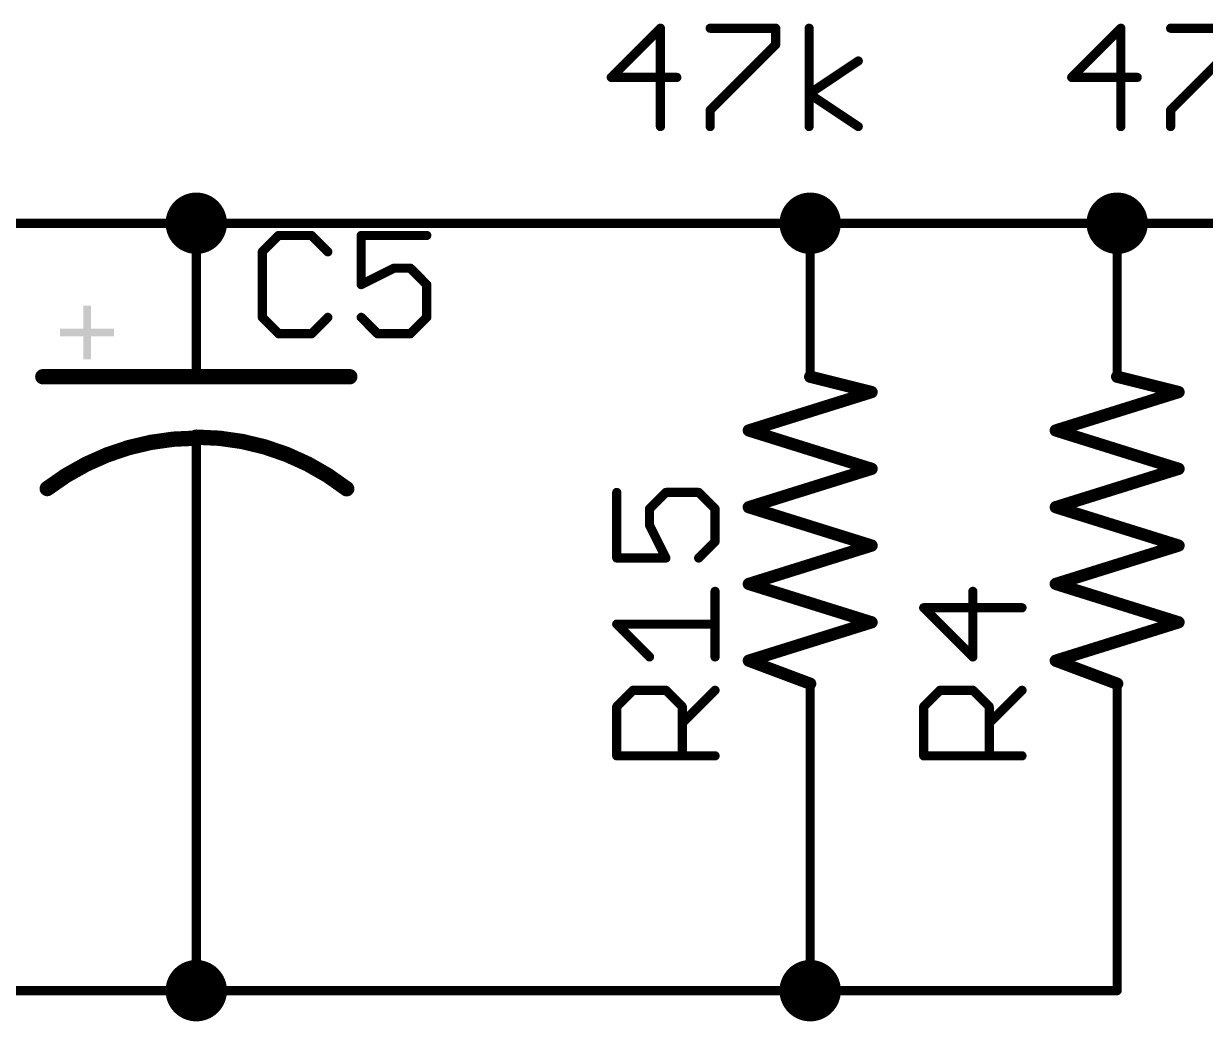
# Model space of a CAD drawing. Extents: x -40 to 215, y -109 to 87.
# Drawn here: x 47.94 to 67.5, y 68.07 to 84.58 of the extents above; entities that cross this region are included whole.
import ezdxf

# ---------------------------------------------------------------- set-up
doc = ezdxf.new("R2010")
doc.units = 0
for name, color, linetype in [('91', 94, 'CONTINUOUS'), ('94', 14, 'CONTINUOUS'), ('95', 251, 'CONTINUOUS'), ('96', 251, 'CONTINUOUS')]:
    doc.layers.add(name, color=color, linetype=linetype)

# ---------------------------------------------------------------- blocks, each defined once
blk = doc.blocks.new('RECT')
blk.add_solid([(-0.5, -0.5), (0.5, -0.5), (-0.5, 0.5), (0.5, 0.5)])

msp = doc.modelspace()

# ---------------------------------------------------------------- linework, layer by layer
at = {"layer": '91'}
for points, const_width in [([(50.8, 81.026, 1), (50.8, 81.534, 1), (50.8, 81.026)], 0.508), ([(60.96, 81.026, 1), (60.96, 81.534, 1), (60.96, 81.026)], 0.508), ([(66.04, 81.026, 1), (66.04, 81.534, 1), (66.04, 81.026)], 0.508), ([(50.8, 81.3181, 1), (50.8, 81.2419)], 0.0762), ([(50.8, 81.2419, 1), (50.8, 81.3181)], 0.0762), ([(60.96, 81.3181, 1), (60.96, 81.2419)], 0.0762), ([(60.96, 81.2419, 1), (60.96, 81.3181)], 0.0762), ([(66.04, 81.3181, 1), (66.04, 81.2419)], 0.0762), ([(66.04, 81.2419, 1), (66.04, 81.3181)], 0.0762), ([(50.8381, 73.66, 1), (50.7619, 73.66)], 0.0762), ([(60.9981, 71.12, 1), (60.9219, 71.12)], 0.0762), ([(66.0781, 71.12, 1), (66.0019, 71.12)], 0.0762), ([(50.8, 68.326, 1), (50.8, 68.834, 1), (50.8, 68.326)], 0.508), ([(60.96, 68.326, 1), (60.96, 68.834, 1), (60.96, 68.326)], 0.508), ([(50.8, 68.6181, 1), (50.8, 68.5419)], 0.0762), ([(50.8, 68.5419, 1), (50.8, 68.6181)], 0.0762), ([(60.96, 68.6181, 1), (60.96, 68.5419)], 0.0762), ([(60.96, 68.5419, 1), (60.96, 68.6181)], 0.0762), ([(66.04, 68.5419, 1), (66.04, 68.6181)], 0.0762), ([(50.7619, 68.58, 1), (50.8381, 68.58)], 0.0762), ([(60.9219, 68.58, 1), (60.9981, 68.58)], 0.0762), ([(66.0019, 68.58, 1), (66.0781, 68.58)], 0.0762)]:
    msp.add_lwpolyline(points, format="xyb", dxfattribs=dict(at, const_width=const_width))
at = {"layer": '91', "const_width": 0.1524}
for points in [[(43.18, 81.28), (50.8, 81.28)], [(50.8, 81.28), (60.96, 81.28)], [(60.96, 81.28), (66.04, 81.28)], [(66.04, 81.28), (71.12, 81.28)], [(50.8, 68.58), (50.8, 73.66)], [(60.96, 71.12), (60.96, 68.58)], [(66.04, 68.58), (66.04, 71.12)], [(45.72, 68.58), (50.8, 68.58)], [(50.8, 68.58), (60.96, 68.58)], [(60.96, 68.58), (66.04, 68.58)]]:
    msp.add_lwpolyline(points, dxfattribs=at)
at = {"layer": '94'}
for points, const_width in [([(50.8, 81.28), (50.8, 78.74)], 0.1524), ([(60.96, 81.28), (60.96, 78.74)], 0.1524), ([(66.04, 81.28), (66.04, 78.74)], 0.1524), ([(48.26, 78.74), (53.34, 78.74)], 0.254), ([(61.976, 78.486), (60.96, 78.74)], 0.2032), ([(67.056, 78.486), (66.04, 78.74)], 0.2032), ([(59.944, 77.851), (61.976, 78.486)], 0.2032), ([(65.024, 77.851), (67.056, 78.486)], 0.2032), ([(61.976, 77.216), (59.944, 77.851)], 0.2032), ([(67.056, 77.216), (65.024, 77.851)], 0.2032), ([(50.8, 77.724), (50.8, 76.2)], 0.1524), ([(59.944, 76.581), (61.976, 77.216)], 0.2032), ([(65.024, 76.581), (67.056, 77.216)], 0.2032), ([(61.976, 75.946), (59.944, 76.581)], 0.2032), ([(67.056, 75.946), (65.024, 76.581)], 0.2032), ([(50.8, 73.66), (50.8, 76.2)], 0.1524), ([(59.944, 75.311), (61.976, 75.946)], 0.2032), ([(65.024, 75.311), (67.056, 75.946)], 0.2032), ([(61.976, 74.676), (59.944, 75.311)], 0.2032), ([(67.056, 74.676), (65.024, 75.311)], 0.2032), ([(59.944, 74.041), (61.976, 74.676)], 0.2032), ([(65.024, 74.041), (67.056, 74.676)], 0.2032), ([(60.96, 73.66), (59.944, 74.041)], 0.2032), ([(66.04, 73.66), (65.024, 74.041)], 0.2032), ([(60.96, 71.12), (60.96, 73.66)], 0.1524), ([(66.04, 71.12), (66.04, 73.66)], 0.1524)]:
    msp.add_lwpolyline(points, dxfattribs=dict(at, const_width=const_width))
for points, const_width in [([(50.8381, 81.28, 1), (50.7619, 81.28)], 0.0762), ([(60.9981, 81.28, 1), (60.9219, 81.28)], 0.0762), ([(66.0781, 81.28, 1), (66.0019, 81.28)], 0.0762), ([(48.26, 78.8035, 1), (48.26, 78.6765)], 0.127), ([(53.34, 78.6765, 1), (53.34, 78.8035)], 0.127), ([(60.9723, 78.7893, 1), (60.9477, 78.6907)], 0.1016), ([(66.0523, 78.7893, 1), (66.0277, 78.6907)], 0.1016), ([(50.7619, 78.74, 1), (50.8381, 78.74)], 0.0762), ([(60.9219, 78.74, 1), (60.9981, 78.74)], 0.0762), ([(66.0019, 78.74, 1), (66.0781, 78.74)], 0.0762), ([(61.9912, 78.4375, 1), (61.9608, 78.5345)], 0.1016), ([(61.9637, 78.4367, 1), (61.9883, 78.5353)], 0.1016), ([(67.0712, 78.4375, 1), (67.0408, 78.5345)], 0.1016), ([(67.0437, 78.4367, 1), (67.0683, 78.5353)], 0.1016), ([(50.8, 77.7239, 0.1645), (48.3331, 76.8896)], 0.254), ([(53.2892, 76.8858, 0.1668), (50.8, 77.74)], 0.254), ([(50.8, 77.8035, 1), (50.8, 77.6765)], 0.127), ([(50.8, 77.6604, 1), (50.8, 77.7874)], 0.127), ([(59.9592, 77.8995, 1), (59.9288, 77.8025)], 0.1016), ([(59.9288, 77.8995, 1), (59.9592, 77.8025)], 0.1016), ([(65.0392, 77.8995, 1), (65.0088, 77.8025)], 0.1016), ([(65.0088, 77.8995, 1), (65.0392, 77.8025)], 0.1016), ([(50.8381, 77.724, 1), (50.7619, 77.724)], 0.0762), ([(61.9912, 77.1675, 1), (61.9608, 77.2645)], 0.1016), ([(61.9608, 77.1675, 1), (61.9912, 77.2645)], 0.1016), ([(67.0712, 77.1675, 1), (67.0408, 77.2645)], 0.1016), ([(67.0408, 77.1675, 1), (67.0712, 77.2645)], 0.1016), ([(48.2946, 76.9401, 1), (48.3716, 76.8391)], 0.127), ([(53.2502, 76.8357, 1), (53.3282, 76.9359)], 0.127), ([(59.9592, 76.6295, 1), (59.9288, 76.5325)], 0.1016), ([(59.9288, 76.6295, 1), (59.9592, 76.5325)], 0.1016), ([(65.0392, 76.6295, 1), (65.0088, 76.5325)], 0.1016), ([(65.0088, 76.6295, 1), (65.0392, 76.5325)], 0.1016), ([(50.8381, 76.2, 1), (50.7619, 76.2)], 0.0762), ([(50.7619, 76.2, 1), (50.8381, 76.2)], 0.0762), ([(61.9912, 75.8975, 1), (61.9608, 75.9945)], 0.1016), ([(61.9608, 75.8975, 1), (61.9912, 75.9945)], 0.1016), ([(67.0712, 75.8975, 1), (67.0408, 75.9945)], 0.1016), ([(67.0408, 75.8975, 1), (67.0712, 75.9945)], 0.1016), ([(59.9592, 75.3595, 1), (59.9288, 75.2625)], 0.1016), ([(59.9288, 75.3595, 1), (59.9592, 75.2625)], 0.1016), ([(65.0392, 75.3595, 1), (65.0088, 75.2625)], 0.1016), ([(65.0088, 75.3595, 1), (65.0392, 75.2625)], 0.1016), ([(61.9912, 74.6275, 1), (61.9608, 74.7245)], 0.1016), ([(61.9608, 74.6275, 1), (61.9912, 74.7245)], 0.1016), ([(67.0712, 74.6275, 1), (67.0408, 74.7245)], 0.1016), ([(67.0408, 74.6275, 1), (67.0712, 74.7245)], 0.1016), ([(59.9618, 74.0886, 1), (59.9262, 73.9934)], 0.1016), ([(59.9288, 74.0895, 1), (59.9592, 73.9925)], 0.1016), ([(65.0418, 74.0886, 1), (65.0062, 73.9934)], 0.1016), ([(65.0088, 74.0895, 1), (65.0392, 73.9925)], 0.1016), ([(60.9981, 73.66, 1), (60.9219, 73.66)], 0.0762), ([(60.9422, 73.6124, 1), (60.9778, 73.7076)], 0.1016), ([(66.0781, 73.66, 1), (66.0019, 73.66)], 0.0762), ([(66.0222, 73.6124, 1), (66.0578, 73.7076)], 0.1016), ([(50.7619, 73.66, 1), (50.8381, 73.66)], 0.0762), ([(60.9219, 71.12, 1), (60.9981, 71.12)], 0.0762), ([(66.0019, 71.12, 1), (66.0781, 71.12)], 0.0762)]:
    msp.add_lwpolyline(points, format="xyb", dxfattribs=dict(at, const_width=const_width))
at = {"layer": '95', "const_width": 0.1524}
for points in [[(52.1634, 81.0782), (51.8922, 80.807)], [(52.7057, 81.0782), (52.1634, 81.0782)], [(52.9769, 80.807), (52.7057, 81.0782)], [(54.614, 81.0782), (53.5294, 81.0782)], [(53.5294, 81.0782), (53.5294, 80.2647)], [(51.8922, 80.807), (51.8922, 79.7224)], [(53.5294, 80.2647), (54.0717, 80.5359)], [(54.0717, 80.5359), (54.3429, 80.5359)], [(54.3429, 80.5359), (54.614, 80.2647)], [(54.614, 80.2647), (54.614, 79.7224)], [(51.8922, 79.7224), (52.1634, 79.4512)], [(52.7057, 79.4512), (52.9769, 79.7224)], [(53.8005, 79.4512), (53.5294, 79.7224)], [(54.614, 79.7224), (54.3429, 79.4512)], [(52.1634, 79.4512), (52.7057, 79.4512)], [(54.3429, 79.4512), (53.8005, 79.4512)], [(57.7582, 76.8252), (57.7582, 75.7405)], [(58.3005, 76.554), (58.5717, 76.8252)], [(58.5717, 76.8252), (59.114, 76.8252)], [(59.114, 76.8252), (59.3852, 76.554)], [(58.3005, 76.2828), (58.3005, 76.554)], [(59.3852, 76.554), (59.3852, 76.0117)], [(58.5717, 75.7405), (58.3005, 76.2828)], [(59.3852, 76.0117), (59.114, 75.7405)], [(57.7582, 75.7405), (58.5717, 75.7405)], [(59.3852, 74.1034), (59.3852, 75.188)], [(63.6517, 74.1034), (63.6517, 75.188)], [(64.4652, 74.9168), (62.8382, 74.9168)], [(62.8382, 74.9168), (63.6517, 74.1034)], [(58.3005, 74.1034), (57.7582, 74.6457)], [(57.7582, 74.6457), (59.3852, 74.6457)], [(57.7582, 73.2797), (58.0294, 73.5509)], [(58.0294, 73.5509), (58.5717, 73.5509)], [(58.5717, 73.5509), (58.8429, 73.2797)], [(58.8429, 73.0085), (59.3852, 73.5509)], [(62.8382, 73.2797), (63.1094, 73.5509)], [(63.1094, 73.5509), (63.6517, 73.5509)], [(63.6517, 73.5509), (63.9229, 73.2797)], [(63.9229, 73.0085), (64.4652, 73.5509)], [(57.7582, 72.4662), (57.7582, 73.2797)], [(58.8429, 73.2797), (58.8429, 72.4662)], [(62.8382, 72.4662), (62.8382, 73.2797)], [(63.9229, 73.2797), (63.9229, 72.4662)], [(59.3852, 72.4662), (57.7582, 72.4662)], [(64.4652, 72.4662), (62.8382, 72.4662)]]:
    msp.add_lwpolyline(points, dxfattribs=at)
at = {"layer": '95', "const_width": 0.0762}
for points in [[(52.1634, 81.1163, 1), (52.1634, 81.0401)], [(52.1903, 81.0512, 1), (52.1364, 81.1051)], [(52.7326, 81.1051, 1), (52.6788, 81.0512)], [(52.7057, 81.0401, 1), (52.7057, 81.1163)], [(53.5294, 81.1163, 1), (53.5294, 81.0401)], [(53.5675, 81.0782, 1), (53.4913, 81.0782)], [(54.614, 81.0401, 1), (54.614, 81.1163)], [(51.9303, 80.807, 1), (51.8541, 80.807)], [(51.8653, 80.834, 1), (51.9191, 80.7801)], [(52.9499, 80.7801, 1), (53.0038, 80.834)], [(54.0717, 80.574, 1), (54.0717, 80.4978)], [(54.0887, 80.5018, 1), (54.0546, 80.5699)], [(54.3698, 80.5628, 1), (54.3159, 80.5089)], [(54.3429, 80.4978, 1), (54.3429, 80.574)], [(53.5123, 80.2988, 1), (53.5464, 80.2306)], [(53.4913, 80.2647, 1), (53.5675, 80.2647)], [(54.6521, 80.2647, 1), (54.5759, 80.2647)], [(54.5871, 80.2378, 1), (54.641, 80.2916)], [(51.9191, 79.7493, 1), (51.8653, 79.6954)], [(53.0038, 79.6954, 1), (52.9499, 79.7493)], [(53.5563, 79.7493, 1), (53.5024, 79.6954)], [(54.641, 79.6954, 1), (54.5871, 79.7493)], [(51.8541, 79.7224, 1), (51.9303, 79.7224)], [(54.5759, 79.7224, 1), (54.6521, 79.7224)], [(52.1634, 79.4893, 1), (52.1634, 79.4131)], [(52.1364, 79.4243, 1), (52.1903, 79.4781)], [(52.6788, 79.4781, 1), (52.7326, 79.4243)], [(52.7057, 79.4131, 1), (52.7057, 79.4893)], [(53.8005, 79.4893, 1), (53.8005, 79.4131)], [(53.7736, 79.4243, 1), (53.8275, 79.4781)], [(54.3159, 79.4781, 1), (54.3698, 79.4243)], [(54.3429, 79.4131, 1), (54.3429, 79.4893)], [(57.7963, 76.8252, 1), (57.7201, 76.8252)], [(58.5717, 76.8633, 1), (58.5717, 76.7871)], [(58.5986, 76.7982, 1), (58.5448, 76.8521)], [(59.141, 76.8521, 1), (59.0871, 76.7982)], [(59.114, 76.7871, 1), (59.114, 76.8633)], [(58.3386, 76.554, 1), (58.2624, 76.554)], [(58.2736, 76.5809, 1), (58.3275, 76.5271)], [(59.4233, 76.554, 1), (59.3471, 76.554)], [(59.3583, 76.5271, 1), (59.4121, 76.5809)], [(58.2624, 76.2828, 1), (58.3386, 76.2828)], [(58.3346, 76.2999, 1), (58.2665, 76.2658)], [(59.4121, 75.9847, 1), (59.3583, 76.0386)], [(59.3471, 76.0117, 1), (59.4233, 76.0117)], [(57.7582, 75.7786, 1), (57.7582, 75.7024)], [(57.7201, 75.7405, 1), (57.7963, 75.7405)], [(58.5376, 75.7235, 1), (58.6058, 75.7576)], [(58.5717, 75.7024, 1), (58.5717, 75.7786)], [(59.0871, 75.7675, 1), (59.141, 75.7136)], [(59.4233, 75.188, 1), (59.3471, 75.188)], [(63.6898, 75.188, 1), (63.6136, 75.188)], [(62.8652, 74.9438, 1), (62.8113, 74.8899)], [(62.8382, 74.9549, 1), (62.8382, 74.8787)], [(64.4652, 74.8787, 1), (64.4652, 74.9549)], [(57.7852, 74.6726, 1), (57.7313, 74.6187)], [(57.7582, 74.6838, 1), (57.7582, 74.6076)], [(59.3852, 74.6076, 1), (59.3852, 74.6838)], [(58.2736, 74.0764, 1), (58.3275, 74.1303)], [(59.3471, 74.1034, 1), (59.4233, 74.1034)], [(63.6136, 74.1034, 1), (63.6898, 74.1034)], [(63.6248, 74.0764, 1), (63.6786, 74.1303)], [(58.0294, 73.589, 1), (58.0294, 73.5128)], [(58.0563, 73.5239, 1), (58.0024, 73.5778)], [(58.5986, 73.5778, 1), (58.5448, 73.5239)], [(58.5717, 73.5128, 1), (58.5717, 73.589)], [(59.4121, 73.5239, 1), (59.3583, 73.5778)], [(63.1094, 73.589, 1), (63.1094, 73.5128)], [(63.1363, 73.5239, 1), (63.0824, 73.5778)], [(63.6786, 73.5778, 1), (63.6248, 73.5239)], [(63.6517, 73.5128, 1), (63.6517, 73.589)], [(64.4921, 73.5239, 1), (64.4383, 73.5778)], [(57.7963, 73.2797, 1), (57.7201, 73.2797)], [(57.7313, 73.3066, 1), (57.7852, 73.2528)], [(58.881, 73.2797, 1), (58.8048, 73.2797)], [(58.8159, 73.2528, 1), (58.8698, 73.3066)], [(62.8763, 73.2797, 1), (62.8001, 73.2797)], [(62.8113, 73.3066, 1), (62.8652, 73.2528)], [(63.961, 73.2797, 1), (63.8848, 73.2797)], [(63.8959, 73.2528, 1), (63.9498, 73.3066)], [(58.8159, 73.0355, 1), (58.8698, 72.9816)], [(63.8959, 73.0355, 1), (63.9498, 72.9816)], [(57.7582, 72.5043, 1), (57.7582, 72.4281)], [(57.7201, 72.4662, 1), (57.7963, 72.4662)], [(58.8048, 72.4662, 1), (58.881, 72.4662)], [(59.3852, 72.4281, 1), (59.3852, 72.5043)], [(62.8382, 72.5043, 1), (62.8382, 72.4281)], [(62.8001, 72.4662, 1), (62.8763, 72.4662)], [(63.8848, 72.4662, 1), (63.961, 72.4662)], [(64.4652, 72.4281, 1), (64.4652, 72.5043)]]:
    msp.add_lwpolyline(points, format="xyb", dxfattribs=at)
at = {"layer": '96', "const_width": 0.1524}
for points in [[(58.4811, 84.5072), (57.6676, 83.6937)], [(58.4811, 82.8802), (58.4811, 84.5072)], [(59.3047, 84.5072), (60.3894, 84.5072)], [(60.3894, 84.5072), (60.3894, 84.236)], [(60.9419, 82.8802), (60.9419, 84.5072)], [(66.1011, 84.5072), (65.2876, 83.6937)], [(66.1011, 82.8802), (66.1011, 84.5072)], [(66.9247, 84.5072), (68.0094, 84.5072)], [(60.3894, 84.236), (59.3047, 83.1514)], [(68.0094, 84.236), (66.9247, 83.1514)], [(60.9419, 83.4225), (61.7554, 83.9649)], [(57.6676, 83.6937), (58.7522, 83.6937)], [(65.2876, 83.6937), (66.3722, 83.6937)], [(61.7554, 82.8802), (60.9419, 83.4225)], [(59.3047, 83.1514), (59.3047, 82.8802)], [(66.9247, 83.1514), (66.9247, 82.8802)]]:
    msp.add_lwpolyline(points, dxfattribs=at)
at = {"layer": '96', "const_width": 0.0762}
for points in [[(58.5192, 84.5072, 1), (58.443, 84.5072)], [(58.508, 84.4802, 1), (58.4541, 84.5341)], [(59.3047, 84.5453, 1), (59.3047, 84.4691)], [(60.4275, 84.5072, 1), (60.3513, 84.5072)], [(60.3894, 84.4691, 1), (60.3894, 84.5453)], [(60.98, 84.5072, 1), (60.9038, 84.5072)], [(66.1392, 84.5072, 1), (66.063, 84.5072)], [(66.128, 84.4802, 1), (66.0741, 84.5341)], [(66.9247, 84.5453, 1), (66.9247, 84.4691)], [(60.4163, 84.2091, 1), (60.3625, 84.263)], [(60.3513, 84.236, 1), (60.4275, 84.236)], [(61.7765, 83.9332, 1), (61.7343, 83.9966)], [(57.6676, 83.7318, 1), (57.6676, 83.6556)], [(57.6406, 83.7206, 1), (57.6945, 83.6668)], [(58.7522, 83.6556, 1), (58.7522, 83.7318)], [(65.2876, 83.7318, 1), (65.2876, 83.6556)], [(65.2606, 83.7206, 1), (65.3145, 83.6668)], [(66.3722, 83.6556, 1), (66.3722, 83.7318)], [(60.963, 83.4542, 1), (60.9208, 83.3908)], [(60.9208, 83.4542, 1), (60.963, 83.3908)], [(59.3428, 83.1514, 1), (59.2666, 83.1514)], [(59.2778, 83.1783, 1), (59.3317, 83.1244)], [(66.9628, 83.1514, 1), (66.8866, 83.1514)], [(66.8978, 83.1783, 1), (66.9517, 83.1244)], [(61.7343, 82.8485, 1), (61.7765, 82.9119)], [(58.443, 82.8802, 1), (58.5192, 82.8802)], [(59.2666, 82.8802, 1), (59.3428, 82.8802)], [(60.9038, 82.8802, 1), (60.98, 82.8802)], [(66.063, 82.8802, 1), (66.1392, 82.8802)], [(66.8866, 82.8802, 1), (66.9628, 82.8802)]]:
    msp.add_lwpolyline(points, format="xyb", dxfattribs=at)

# ---------------------------------------------------------------- block references
at = {"layer": '94'}
for xscale, yscale in [(0.127, 0.889), (0.889, 0.127)]:
    msp.add_blockref('RECT', (48.9915, 79.4715), dxfattribs=dict(at, xscale=xscale, yscale=yscale))

doc.saveas('drawing.dxf')
